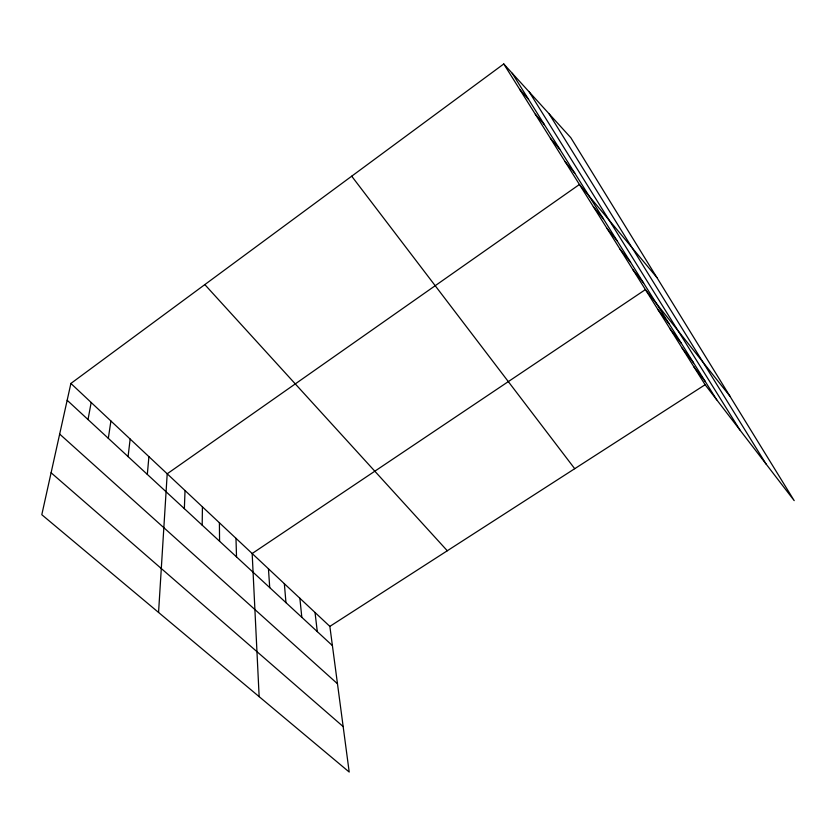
<?xml version="1.0" encoding="UTF-8"?>
<svg xmlns="http://www.w3.org/2000/svg" width="836" height="836" viewBox="0 0 836 836"><rect width="100%" height="100%" fill="white"/><g stroke="black" fill="none" stroke-linecap="round" stroke-linejoin="round"><path stroke-width="1.25" d="M202.187 525.154L202.427 506.846M184.359 508.664L185.028 490.523M158.558 612.443L167.2 473.793L579.432 184.484L656.897 277.562M147.324 474.409L148.912 456.644M128.075 456.602L130.155 439.046M108.314 438.325L110.916 420.999M88.02 419.557L91.176 402.471M70.893 383.452L41.8 514.704L349.197 772.036L329.854 626.394L70.893 383.452L503.763 63.964L570.8 137.679L794.2 500.628L705.124 384.717L503.763 63.964M329.854 626.394L705.124 384.717M51.1 472.768L343.157 726.568M59.669 434.083L337.472 683.754M67.173 400.266L332.414 645.611M204.83 284.606L447.302 550.767M519.773 89.462L528.54 99.327M535.322 114.229L544.403 124.648M550.433 138.306L559.807 149.247M565.136 161.714L574.771 173.136M593.341 206.638L603.456 218.938M606.873 228.207L617.208 240.904M620.061 249.212L630.595 262.274M632.904 269.673L643.626 283.08M729.849 396.086L645.413 289.601L252.169 553.516L259.15 696.66M657.984 309.613L669.04 323.668M670.221 329.112L681.434 343.46M682.155 348.121L693.514 362.74M693.786 366.649L705.281 381.529M351.705 176.197L574.719 468.703M512.196 73.244L716.745 399.838M529.303 92.044L739.923 429.997M549.085 113.79L766.131 464.105M315.036 612.495L317.293 631.629M299.873 598.262L301.817 617.313M284.344 583.695L285.964 602.652M268.45 568.783L269.725 587.635M235.982 538.332L236.525 556.922M219.408 522.782L219.565 541.237"/></g></svg>
